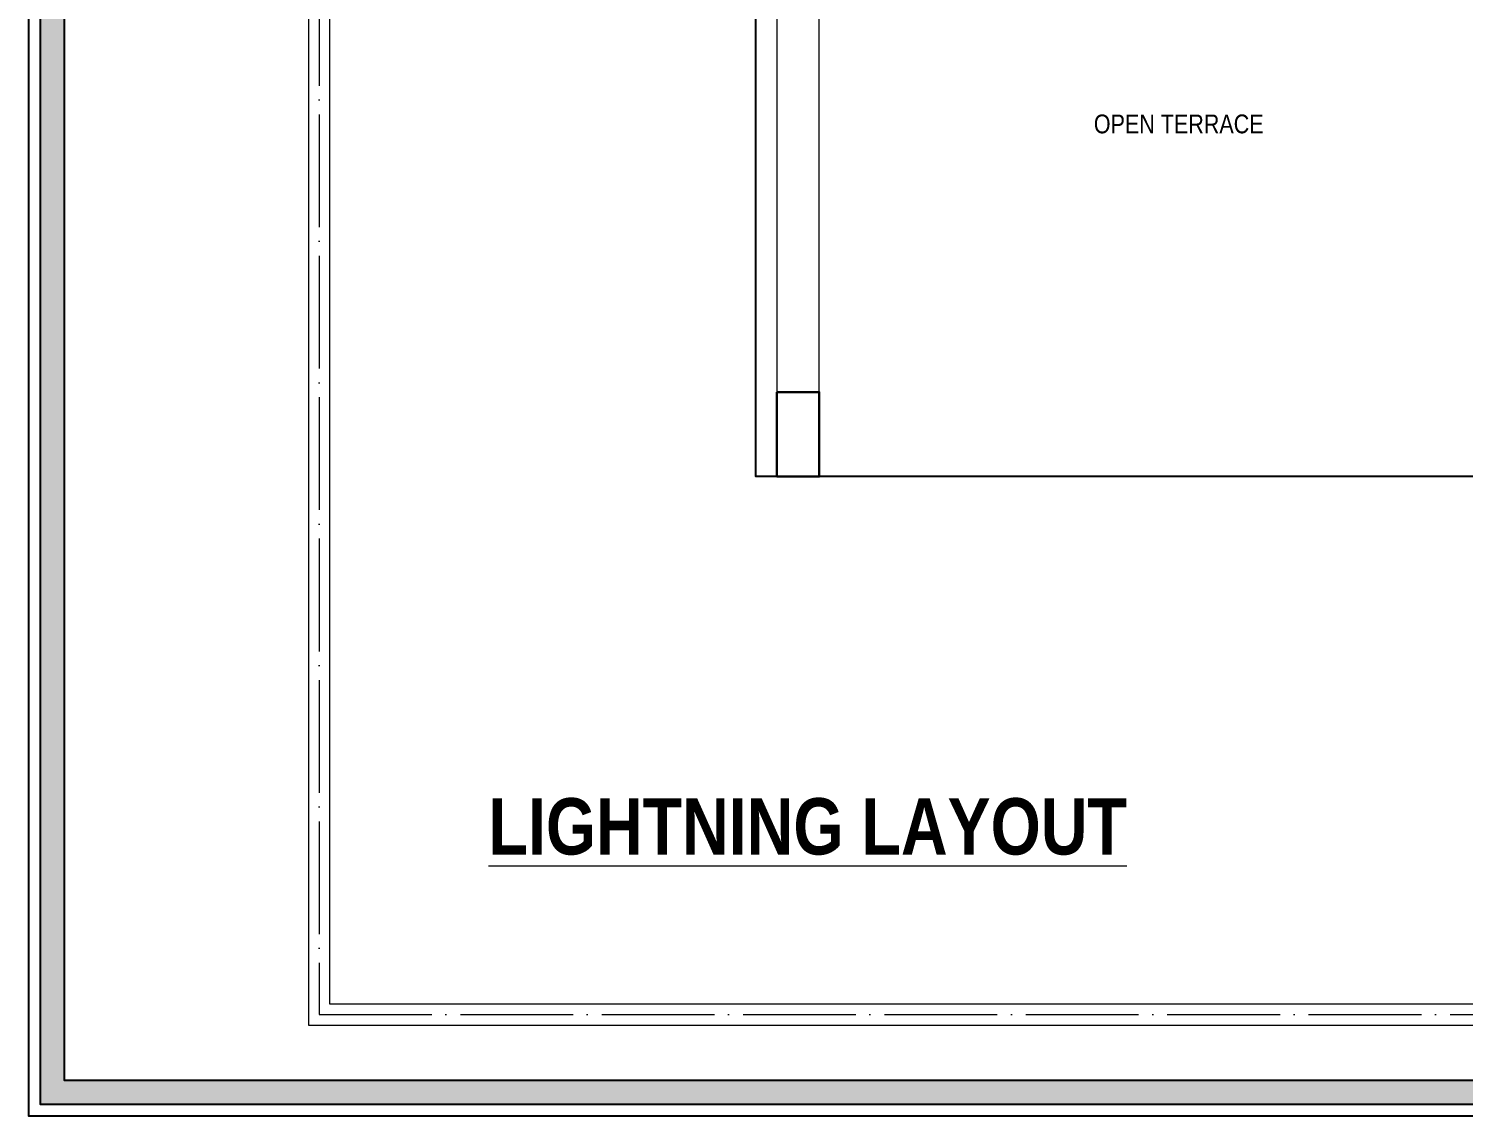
# Model space of a CAD drawing. Header units: millimetres. Extents: x 145796 to 148307, y -176303 to -174465.
# Drawn here: x 146714.3 to 147019.7, y -176303.3 to -176071.8 of the extents above; entities that cross this region are included whole.
import ezdxf

# ---------------------------------------------------------------- set-up
doc = ezdxf.new("R2010")
doc.units = ezdxf.units.MM
doc.header["$MEASUREMENT"] = 0
doc.linetypes.add('ACAD_ISO04W100', pattern=[30, 24, -3, 0, -3])
for name, color, linetype, lineweight in [('COLUMN', 1, 'Continuous', 30), ('DIM.', 250, 'Continuous', 13), ('FIRST FLOOR ( TEXT )', 7, 'Continuous', 9), ('GROUND FLOOR', 7, 'Continuous', 9), ('NAME PLATE', 7, 'Continuous', 25), ('SECOND FLOOR', 7, 'Continuous', 9)]:
    doc.layers.add(name, color=color, linetype=linetype, lineweight=lineweight)
doc.layers.add('XX~SLAB ( PLINE )', color=251, linetype='Continuous', plot=False)
doc.styles.add('KATHA', font='swissc.ttf')
doc.styles.get("Standard").update_dxf_attribs({"font": 'arial.ttf', "height": 6})

# ---------------------------------------------------------------- blocks, each defined once
blk = doc.blocks.new('LAYOUT FILE')
at = {"layer": 'NAME PLATE', "true_color": 0xd39e00}
h = blk.add_hatch(color=42, dxfattribs=at)
h.paths.add_polyline_path([(3346889.83, -513806.18), (3346889.83, -514260.7), (3347535.56, -514260.7), (3347535.56, -513806.18)])
h.paths.add_polyline_path([(3346894.36, -513810.71), (3347531.03, -513810.71), (3347531.03, -514256.17), (3346894.36, -514256.17)], flags=16)
at = {"layer": 'NAME PLATE', "color": 42, "true_color": 0xd39e00}
for points in [[(3346887.56, -513803.91), (3347537.83, -513803.91), (3347537.83, -514262.96), (3346887.56, -514262.96)], [(3346889.83, -513806.18), (3347535.56, -513806.18), (3347535.56, -514260.7), (3346889.83, -514260.7)], [(3346894.36, -513810.71), (3347531.03, -513810.71), (3347531.03, -514256.17), (3346894.36, -514256.17)]]:
    blk.add_lwpolyline(points, close=True, dxfattribs=at)

msp = doc.modelspace()

# ---------------------------------------------------------------- linework, layer by layer
at = {"layer": 'COLUMN', "elevation": -0.13}
msp.add_lwpolyline([(146873.62, -176149.14), (146882.62, -176149.14), (146882.62, -176167.14), (146873.62, -176167.14)], close=True, dxfattribs=at)
at = {"layer": 'GROUND FLOOR'}
for p, q in [((146773.87, -175816.89, -0.13), (146773.87, -176283.89, -0.13)), ((146778.37, -175821.39, -0.13), (146778.37, -176279.39, -0.13)), ((146778.37, -176279.39, -0.13), (147274.12, -176279.39, -0.13)), ((146773.87, -176283.89, -0.13), (147274.12, -176283.89, -0.13))]:
    msp.add_line(p, q, dxfattribs=at)
at = {"layer": 'GROUND FLOOR', "color": 1, "linetype": 'ACAD_ISO04W100', "elevation": -0.13}
msp.add_lwpolyline([(147274.12, -175819.14), (146776.12, -175819.14), (146776.12, -176281.64), (147274.12, -176281.64)], dxfattribs=at)
at = {"layer": 'SECOND FLOOR'}
for p, q in [((146873.62, -175858.14, -0.13), (146873.62, -176167.14, -0.13)), ((146882.62, -176167.14, -0.13), (146882.62, -176017.14, -0.13)), ((147274.12, -176167.14, -0.13), (146873.62, -176167.14, -0.13))]:
    msp.add_line(p, q, dxfattribs=at)
at = {"layer": 'XX~SLAB ( PLINE )', "elevation": -0.13}
msp.add_lwpolyline([(146869.12, -175858.14), (147274.12, -175858.14), (147274.12, -176167.14), (147265.12, -176167.14), (147245.32, -176167.14), (147204.98, -176167.14), (147179.62, -176167.14), (147032.62, -176167.14), (146959.38, -176167.14), (146869.12, -176167.14)], close=True, dxfattribs=at)

# ---------------------------------------------------------------- block references
at = {"layer": 'NAME PLATE', "lineweight": 0, "xscale": 1.118853953940139, "yscale": 1.118853953940139, "zscale": 1.118853953940139}
msp.add_blockref('LAYOUT FILE', (-3597964.09, 399081.82), dxfattribs=at)

# ---------------------------------------------------------------- texts
at = {"layer": 'DIM.', "color": 1, "insert": (146812.2, -176235.6, -0.25), "char_height": 12, "attachment_point": 1}
msp.add_mtext_dynamic_manual_height_columns('{\\fArial Narrow|b1|i0|c0|p34;\\LLIGHTNING LAYOUT}', width=188.4521, gutter_width=1, heights=[0], dxfattribs=at)
at = {"layer": 'FIRST FLOOR ( TEXT )', "insert": (146959.15, -176092.08, -0.13), "char_height": 4, "attachment_point": 5, "style": 'KATHA'}
msp.add_mtext('OPEN TERRACE', dxfattribs=at)

doc.saveas('drawing.dxf')
